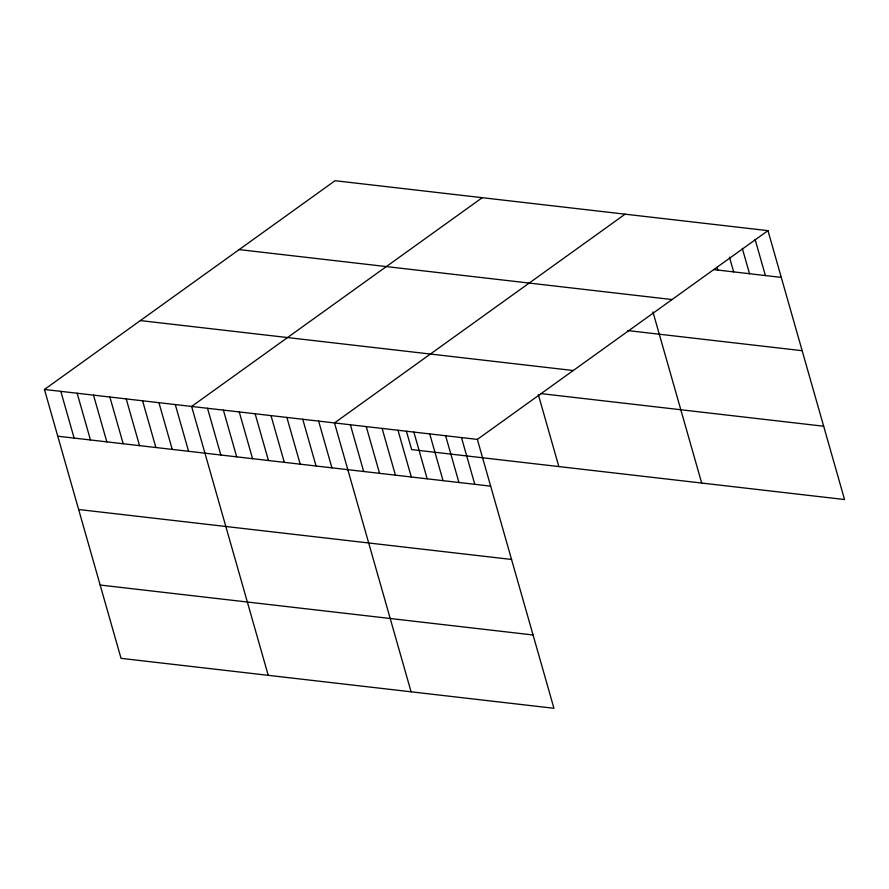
<?xml version="1.0" encoding="UTF-8"?>
<svg xmlns="http://www.w3.org/2000/svg" width="889" height="889" viewBox="0 0 889 889"><rect width="100%" height="100%" fill="white"/><g stroke="black" fill="none" stroke-linecap="round" stroke-linejoin="round"><path stroke-width="1.33" d="M44.45 389.471L477.349 439.41L553.947 708.289L121.037 658.349L44.45 389.471L335.053 180.711L767.963 230.651L844.55 499.529L411.651 449.59L406.429 431.265M482.238 197.691L191.635 406.451L268.234 675.329M625.1 214.171L334.497 422.931L411.085 691.809M477.349 439.41L767.963 230.651M713.811 269.6L781.275 277.39M239.152 249.598L672.062 299.549M627.545 330.552L802.156 350.699M140.351 320.573L573.249 370.524M540.601 393.571L823.67 426.231M57.763 436.199L490.661 486.15M78.643 509.508L511.553 559.459M100.157 585.04L533.067 634.979M755.128 239.508L765.396 275.557M742.293 248.353L749.527 273.723M729.469 257.21L733.647 271.89M717.012 267.389L717.779 270.067M652.959 311.961L701.688 483.049M538.323 394.572L558.837 466.569M461.48 437.577L474.793 484.316M445.611 435.754L458.924 482.483M429.731 433.921L443.044 480.649M413.863 432.087L427.176 478.815M397.983 430.254L411.296 476.993M382.114 428.42L395.427 475.159M366.246 426.598L379.559 473.326M350.366 424.764L363.679 471.492M318.618 421.097L331.93 467.836M302.749 419.264L316.062 466.003M286.88 417.441L300.193 464.169M271.001 415.608L284.313 462.336M255.132 413.774L268.445 460.502M239.252 411.94L252.565 458.68M223.383 410.107L236.696 456.846M207.515 408.284L220.828 455.012M175.277 404.562L188.59 451.29M158.931 402.673L172.244 449.412M142.573 400.783L155.886 447.523M126.216 398.905L139.529 445.633M109.869 397.016L123.182 443.744M93.512 395.127L106.824 441.855M77.154 393.238L90.467 439.977M60.808 391.349L74.12 438.088"/></g></svg>
